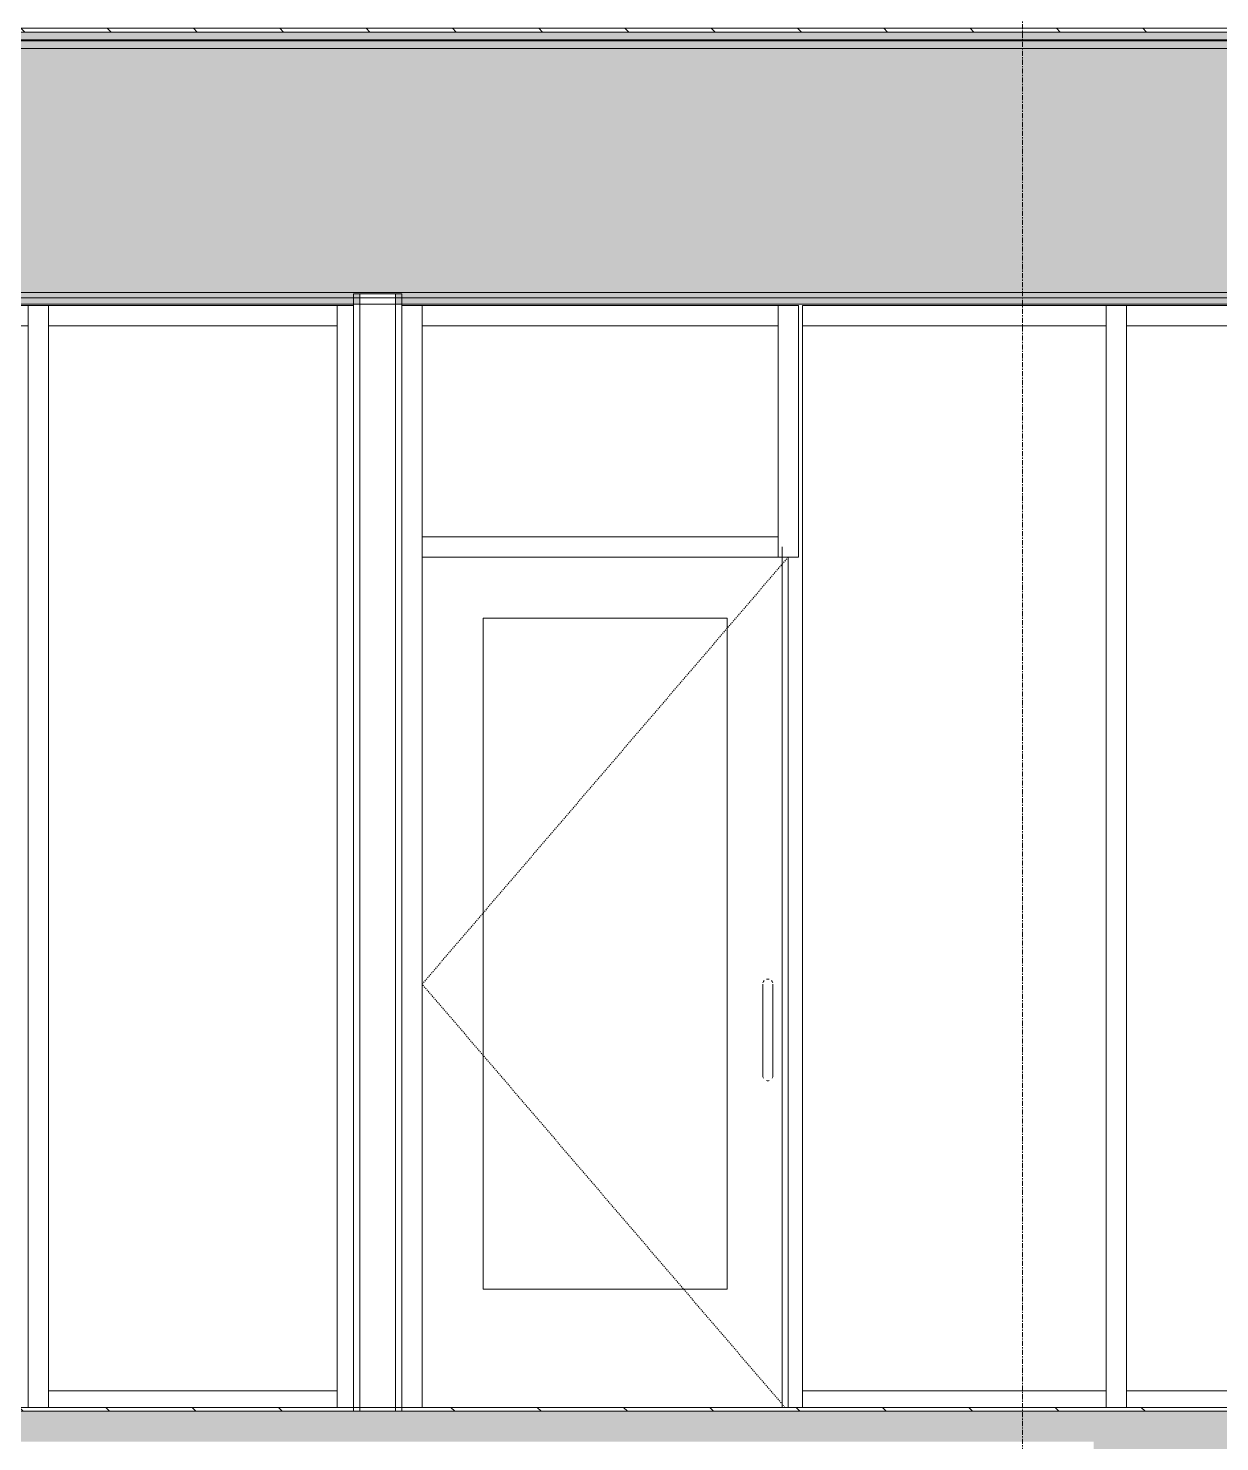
# Model space of a CAD drawing. Header units: inches. Extents: x 9661 to 15313, y -314 to 660.
# Drawn here: x 11437.4 to 11554.6, y -3 to 136 of the extents above; entities that cross this region are included whole.
import ezdxf

# ---------------------------------------------------------------- set-up
doc = ezdxf.new("R2010")
doc.units = ezdxf.units.IN
doc.header["$MEASUREMENT"] = 0
doc.linetypes.add('Dash 1_16_', pattern=[0.125, 0.0625, -0.0625])
doc.linetypes.add('Grid Line 1_2_', pattern=[0.875, 0.5, -0.125, 0.125, -0.125])
for name, color, linetype, lineweight in [('0-1', 7, 'Continuous', 5), ('0-3', 55, 'Continuous', 9), ('0-4', 7, 'Continuous', 9), ('A-CLNG-2', 251, 'Continuous', 5), ('A-CLNG-3', 13, 'Continuous', 9), ('A-CLNG-PATT-1', 45, 'Continuous', 9), ('A-DOOR-2', 7, 'Dash 1_16_', 9), ('A-DOOR-3', 7, 'Continuous', 9), ('A-DOOR-FRAM-3', 7, 'Continuous', 9), ('A-FLOR-3', 8, 'Continuous', 5), ('A-FLOR-8', 192, 'Continuous', 9), ('A-FLOR-LEVL-1', 51, 'Grid Line 1_2_', 9), ('A-FLOR-MCUT-1', 51, 'Continuous', 9), ('A-FLOR-PATT-1', 45, 'Continuous', 9), ('A-GLAZ-CURT-1', 55, 'Continuous', 9), ('A-GLAZ-CWMG-1', 55, 'Continuous', 9), ('A-WALL-3', 7, 'Continuous', 9), ('A-WALL-4', 250, 'Continuous', 13), ('S-BEAM-4', 10, 'Continuous', 9), ('S-GRID-1', 1, 'Grid Line 1_2_', 9)]:
    doc.layers.add(name, color=color, linetype=linetype, lineweight=lineweight)
pattern_1 = [(135, (11008.554, 72), (-4.24264, -4.24264), [])]
pattern_2 = [(0, (11008.554, 72), (15.36, 3.84), [1.267, -10.253, 1.267, -10.253, -61.44]), (0, (11008.554, 72), (15.36, 3.84), [-23.04, 1.267, -21.773, 1.267, -10.253, -26.88]), (0, (11008.554, 72), (15.36, 3.84), [-57.6, 1.267, -6.413, 1.267, -17.933]), (120, (11014.314, 73.92), (-11.005538, 11.38215), [1.267, -10.253, 1.267, -10.253, -61.44]), (120, (11014.314, 73.92), (-11.005538, 11.38215), [-23.04, 1.267, -21.773, 1.267, -10.253, -26.88]), (120, (11014.314, 73.92), (-11.005538, 11.38215), [-57.6, 1.267, -6.413, 1.267, -17.933]), (240, (11016.234, 81.6), (-4.354462, -15.22215), [1.267, -10.253, 1.267, -10.253, -61.44]), (240, (11016.234, 81.6), (-4.354462, -15.22215), [-23.04, 1.267, -21.773, 1.267, -10.253, -26.88]), (240, (11016.234, 81.6), (-4.354462, -15.22215), [-57.6, 1.267, -6.413, 1.267, -17.933])]

# ---------------------------------------------------------------- blocks, each defined once
blk = doc.blocks.new('Rectangular Mullion - 2_ x 4_ - INTERIOR-2183534-BUILDING SECTION - EAST_WEST - COURTYARD - LOOKING NORTH')
at = {"layer": 'A-GLAZ-CWMG-1'}
for p, q in [((11439.43, 0.37), (11439.43, 2)), ((11439.43, 2), (11467.79, 2)), ((11467.79, 2), (11467.79, 0.37))]:
    blk.add_line(p, q, dxfattribs=at)
blk = doc.blocks.new('Rectangular Mullion - 2_ x 4_ - INTERIOR-2183545-BUILDING SECTION - EAST_WEST - COURTYARD - LOOKING NORTH')
at = {"layer": 'A-GLAZ-CWMG-1'}
for p, q in [((11467.79, 108.75), (11469.41, 108.75)), ((11467.79, 85), (11467.79, 108.75))]:
    blk.add_line(p, q, dxfattribs=at)
blk = doc.blocks.new('Rectangular Mullion - 2_ x 4_ - INTERIOR-2183535-BUILDING SECTION - EAST_WEST - COURTYARD - LOOKING NORTH')
at = {"layer": 'A-GLAZ-CWMG-1'}
for p, q in [((11401.05, 106.75), (11401.05, 108.75)), ((11437.43, 108.75), (11401.05, 108.75)), ((11437.43, 108.75), (11437.43, 106.75)), ((11437.43, 106.75), (11401.05, 106.75))]:
    blk.add_line(p, q, dxfattribs=at)
blk = doc.blocks.new('Rectangular Mullion - 2_ x 4_ - INTERIOR-2183541-BUILDING SECTION - EAST_WEST - COURTYARD - LOOKING NORTH')
at = {"layer": 'A-GLAZ-CWMG-1'}
for p, q in [((11439.43, 106.75), (11439.43, 108.75)), ((11467.79, 108.75), (11439.43, 108.75)), ((11467.79, 108.75), (11467.79, 106.75)), ((11467.79, 106.75), (11439.43, 106.75))]:
    blk.add_line(p, q, dxfattribs=at)
blk = doc.blocks.new('Rectangular Mullion - 2_ x 4_ - INTERIOR-2183539-BUILDING SECTION - EAST_WEST - COURTYARD - LOOKING NORTH')
at = {"layer": 'A-GLAZ-CWMG-1'}
for p, q in [((11399.05, 85), (11399.05, 0.37)), ((11401.05, 85), (11401.05, 0.37))]:
    blk.add_line(p, q, dxfattribs=at)
blk = doc.blocks.new('STOREFRONT DOOR - WOOD STILE W_ GLASS INSET-V6-BUILDING SECTION - EAST_WEST - COURTYARD - LOOKING NORTH')
at = {"layer": 'A-DOOR-2'}
for p, q in [((11476.16, 42), (11512.16, 84)), ((11511.84, 0.37), (11476.16, 42))]:
    blk.add_line(p, q, dxfattribs=at)
at = {"layer": 'A-DOOR-3'}
for p, q in [((11509.66, 41), (11509.66, 34)), ((11510.66, 34), (11510.66, 41))]:
    blk.add_line(p, q, dxfattribs=at)
at = {"layer": 'A-DOOR-3', "flags": 128}
for points in [[(11509.66, 42), (11509.66, 42), (11509.66, 42), (11509.66, 41.99), (11509.66, 41.99), (11509.66, 41.98), (11509.66, 41.97), (11509.66, 41.96), (11509.66, 41.95), (11509.66, 41.94), (11509.66, 41.92), (11509.66, 41.9), (11509.66, 41.89), (11509.66, 41.87), (11509.66, 41.85), (11509.66, 41.83), (11509.66, 41.8), (11509.66, 41.78), (11509.66, 41.75), (11509.66, 41.72), (11509.66, 41.7), (11509.66, 41.67), (11509.66, 41.64), (11509.66, 41.61), (11509.66, 41.57), (11509.66, 41.54), (11509.66, 41.51), (11509.66, 41.47), (11509.66, 41.44), (11509.66, 41.4), (11509.66, 41.36), (11509.66, 41.32), (11509.66, 41.29), (11509.66, 41.25), (11509.66, 41.21), (11509.66, 41.17), (11509.66, 41.13), (11509.66, 41.09), (11509.66, 41.05), (11509.66, 41.01), (11509.66, 41)], [(11510.66, 41), (11510.66, 41.04), (11510.66, 41.08), (11510.66, 41.12), (11510.66, 41.16), (11510.66, 41.2), (11510.66, 41.24), (11510.66, 41.28), (11510.66, 41.31), (11510.66, 41.35), (11510.66, 41.39), (11510.66, 41.43), (11510.66, 41.46), (11510.66, 41.5), (11510.66, 41.53), (11510.66, 41.56), (11510.66, 41.6), (11510.66, 41.63), (11510.66, 41.66), (11510.66, 41.69), (11510.66, 41.72), (11510.66, 41.74), (11510.66, 41.77), (11510.66, 41.8), (11510.66, 41.82), (11510.66, 41.84), (11510.66, 41.86), (11510.66, 41.88), (11510.66, 41.9), (11510.66, 41.92), (11510.66, 41.93), (11510.66, 41.95), (11510.66, 41.96), (11510.66, 41.97), (11510.66, 41.98), (11510.66, 41.99), (11510.66, 41.99), (11510.66, 42), (11510.66, 42), (11510.66, 42)], [(11509.66, 34), (11509.66, 33.96), (11509.66, 33.92), (11509.66, 33.88), (11509.66, 33.84), (11509.66, 33.8), (11509.66, 33.76), (11509.66, 33.72), (11509.66, 33.69), (11509.66, 33.65), (11509.66, 33.61), (11509.66, 33.57), (11509.66, 33.54), (11509.66, 33.5), (11509.66, 33.47), (11509.66, 33.44), (11509.66, 33.4), (11509.66, 33.37), (11509.66, 33.34), (11509.66, 33.31), (11509.66, 33.28), (11509.66, 33.26), (11509.66, 33.23), (11509.66, 33.2), (11509.66, 33.18), (11509.66, 33.16), (11509.66, 33.14), (11509.66, 33.12), (11509.66, 33.1), (11509.66, 33.08), (11509.66, 33.07), (11509.66, 33.05), (11509.66, 33.04), (11509.66, 33.03), (11509.66, 33.02), (11509.66, 33.01), (11509.66, 33.01), (11509.66, 33), (11509.66, 33), (11509.66, 33)], [(11510.66, 33), (11510.66, 33), (11510.66, 33), (11510.66, 33.01), (11510.66, 33.01), (11510.66, 33.02), (11510.66, 33.03), (11510.66, 33.04), (11510.66, 33.05), (11510.66, 33.06), (11510.66, 33.08), (11510.66, 33.1), (11510.66, 33.11), (11510.66, 33.13), (11510.66, 33.15), (11510.66, 33.17), (11510.66, 33.2), (11510.66, 33.22), (11510.66, 33.25), (11510.66, 33.28), (11510.66, 33.3), (11510.66, 33.33), (11510.66, 33.36), (11510.66, 33.39), (11510.66, 33.43), (11510.66, 33.46), (11510.66, 33.49), (11510.66, 33.53), (11510.66, 33.56), (11510.66, 33.6), (11510.66, 33.64), (11510.66, 33.68), (11510.66, 33.71), (11510.66, 33.75), (11510.66, 33.79), (11510.66, 33.83), (11510.66, 33.87), (11510.66, 33.91), (11510.66, 33.95), (11510.66, 33.99), (11510.66, 34)]]:
    blk.add_lwpolyline(points, dxfattribs=at)
at = {"layer": 'A-DOOR-3'}
for centre, start, end in [((11510.16, 42), 135, 165), ((11510.16, 42), 90, 105), ((11510.16, 42), 75, 90), ((11510.16, 42), 15, 45), ((11510.16, 33), 180, 210), ((11510.16, 33), 255, 270), ((11510.16, 33), 270, 285), ((11510.16, 33), 330, 0)]:
    blk.add_arc(centre, 0.5, start, end, dxfattribs=at)
at = {"layer": 'A-DOOR-FRAM-3'}
for p, q in [((11512.16, 84), (11476.16, 84)), ((11476.16, 84), (11476.16, 0.37)), ((11512.16, 0.37), (11512.16, 84)), ((11482.16, 78), (11506.16, 78)), ((11482.16, 12), (11482.16, 78)), ((11506.16, 78), (11506.16, 12)), ((11506.16, 12), (11482.16, 12))]:
    blk.add_line(p, q, dxfattribs=at)
blk = doc.blocks.new('Rectangular Mullion - 2_ x 4_ - INTERIOR-2183549-BUILDING SECTION - EAST_WEST - COURTYARD - LOOKING NORTH')
at = {"layer": 'A-GLAZ-CWMG-1'}
for p in [(11474.16, 108.75), (11476.16, 85)]:
    blk.add_line(p, (11476.16, 108.75), dxfattribs=at)
blk = doc.blocks.new('Rectangular Mullion - 2_ x 4_ - INTERIOR-2183520-BUILDING SECTION - EAST_WEST - COURTYARD - LOOKING NORTH')
at = {"layer": 'A-GLAZ-CWMG-1'}
for p, q in [((11476.16, 106.75), (11476.16, 108.75)), ((11511.16, 108.75), (11476.16, 108.75)), ((11511.16, 108.75), (11511.16, 106.75)), ((11476.16, 106.75), (11511.16, 106.75))]:
    blk.add_line(p, q, dxfattribs=at)
blk = doc.blocks.new('Rectangular Mullion - 2_ x 4_ - INTERIOR-2186734-BUILDING SECTION - EAST_WEST - COURTYARD - LOOKING NORTH')
at = {"layer": 'A-GLAZ-CWMG-1'}
for p, q in [((11513.56, 106.75), (11513.56, 108.75)), ((11543.42, 108.75), (11513.56, 108.75)), ((11543.42, 108.75), (11543.42, 106.75)), ((11513.56, 106.75), (11543.42, 106.75))]:
    blk.add_line(p, q, dxfattribs=at)
blk = doc.blocks.new('Rectangular Mullion - 2_ x 4_ - INTERIOR-2186728-BUILDING SECTION - EAST_WEST - COURTYARD - LOOKING NORTH')
at = {"layer": 'A-GLAZ-CWMG-1'}
for p, q in [((11575.28, 108.75), (11550.96, 108.75)), ((11575.28, 108.75), (11575.28, 106.75)), ((11550.96, 106.75), (11575.28, 106.75))]:
    blk.add_line(p, q, dxfattribs=at)
blk = doc.blocks.new('Rectangular Mullion - 2_ x 4_ - INTERIOR-2186737-BUILDING SECTION - EAST_WEST - COURTYARD - LOOKING NORTH')
at = {"layer": 'A-GLAZ-CWMG-1'}
for p in [(11545.42, 0.37), (11550.96, 2)]:
    blk.add_line(p, (11545.42, 2), dxfattribs=at)
blk = doc.blocks.new('Rectangular Mullion - 2_ x 4_ - INTERIOR-2183529-BUILDING SECTION - EAST_WEST - COURTYARD - LOOKING NORTH')
at = {"layer": 'A-GLAZ-CWMG-1'}
for p, q in [((11543.42, 85), (11543.42, 0.37)), ((11545.42, 0.37), (11545.42, 85))]:
    blk.add_line(p, q, dxfattribs=at)
blk = doc.blocks.new('Rectangular Mullion - 2_ x 4_ - INTERIOR-2183554-BUILDING SECTION - EAST_WEST - COURTYARD - LOOKING NORTH')
at = {"layer": 'A-GLAZ-CWMG-1'}
blk.add_line((11476.16, 0.37), (11476.16, 85), dxfattribs=at)
blk = doc.blocks.new('Rectangular Mullion - 2_ x 4_ - INTERIOR-2183530-BUILDING SECTION - EAST_WEST - COURTYARD - LOOKING NORTH')
at = {"layer": 'A-GLAZ-CWMG-1'}
for p, q in [((11476.16, 84), (11476.16, 86)), ((11511.16, 86), (11476.16, 86)), ((11511.16, 86), (11511.16, 84)), ((11476.16, 84), (11511.16, 84))]:
    blk.add_line(p, q, dxfattribs=at)
blk = doc.blocks.new('Rectangular Mullion - 2_ x 4_ - INTERIOR-2328709-BUILDING SECTION - EAST_WEST - COURTYARD - LOOKING NORTH')
at = {"layer": 'A-GLAZ-CWMG-1'}
for p, q in [((11511.16, 108.75), (11513.16, 108.75)), ((11511.16, 108.75), (11511.16, 84)), ((11513.16, 84), (11513.16, 108.75)), ((11513.16, 84), (11511.16, 84))]:
    blk.add_line(p, q, dxfattribs=at)
blk = doc.blocks.new('Rectangular Mullion - 2_ x 4_ - INTERIOR-2183532-BUILDING SECTION - EAST_WEST - COURTYARD - LOOKING NORTH')
at = {"layer": 'A-GLAZ-CWMG-1'}
for p, q in [((11543.42, 108.75), (11545.42, 108.75)), ((11543.42, 108.75), (11543.42, 85)), ((11545.42, 85), (11545.42, 108.75))]:
    blk.add_line(p, q, dxfattribs=at)
blk = doc.blocks.new('Rectangular Mullion - 2_ x 4_ - INTERIOR-2183555-BUILDING SECTION - EAST_WEST - COURTYARD - LOOKING NORTH')
at = {"layer": 'A-GLAZ-CWMG-1'}
blk.add_line((11467.79, 0.37), (11467.79, 85), dxfattribs=at)
blk = doc.blocks.new('Rectangular Mullion - 2_ x 4_ - INTERIOR-V7-BUILDING SECTION - EAST_WEST - COURTYARD - LOOKING NORTH')
at = {"layer": 'A-GLAZ-CWMG-1'}
for p, q in [((11437.43, 108.75), (11439.43, 108.75)), ((11437.43, 108.75), (11437.43, 85)), ((11439.43, 108.75), (11439.43, 85))]:
    blk.add_line(p, q, dxfattribs=at)
blk = doc.blocks.new('System Panel - SINGLE PANE - SAFETY GLAZING-2186740-BUILDING SECTION - EAST_WEST - COURTYARD - LOOKING NORTH')
at = {"layer": 'A-GLAZ-CURT-1'}
blk.add_line((11513.56, 106.75), (11513.56, 85), dxfattribs=at)
blk = doc.blocks.new('Rectangular Mullion - 2_ x 4_ - INTERIOR-2186727-BUILDING SECTION - EAST_WEST - COURTYARD - LOOKING NORTH')
at = {"layer": 'A-GLAZ-CWMG-1'}
for p, q in [((11545.42, 106.75), (11545.42, 108.75)), ((11550.96, 108.75), (11545.42, 108.75)), ((11545.42, 106.75), (11550.96, 106.75))]:
    blk.add_line(p, q, dxfattribs=at)
blk = doc.blocks.new('Rectangular Mullion - 2_ x 4_ - INTERIOR-2186736-BUILDING SECTION - EAST_WEST - COURTYARD - LOOKING NORTH')
at = {"layer": 'A-GLAZ-CWMG-1'}
for p, q in [((11513.56, 0.37), (11513.56, 2)), ((11543.42, 2), (11513.56, 2)), ((11543.42, 2), (11543.42, 0.37))]:
    blk.add_line(p, q, dxfattribs=at)
blk = doc.blocks.new('Rectangular Mullion - 2_ x 4_ - INTERIOR-2186730-BUILDING SECTION - EAST_WEST - COURTYARD - LOOKING NORTH')
at = {"layer": 'A-GLAZ-CWMG-1'}
for q in [(11550.96, 2), (11575.28, 0.37)]:
    blk.add_line((11575.28, 2), q, dxfattribs=at)
blk = doc.blocks.new('CTR - 1st Phase - Common Walls_rvt-1-BUILDING SECTION - EAST_WEST - COURTYARD - LOOKING NORTH')
at = {"layer": 'A-WALL-3'}
for p, q in [((11474.16, 109.87), (11469.41, 109.87)), ((11469.41, 109.87), (11469.41, 0)), ((11474.16, 0), (11474.16, 109.87)), ((11469.41, 0), (11474.16, 0))]:
    blk.add_line(p, q, dxfattribs=at)
at = {"layer": 'A-WALL-4'}
for p, q in [((11470.04, 109.87), (11470.04, 0)), ((11473.54, 109.87), (11473.54, 0))]:
    blk.add_line(p, q, dxfattribs=at)
at = {"layer": '0-4'}
for name, p in [('Rectangular Mullion - 2_ x 4_ - INTERIOR-2183535-BUILDING SECTION - EAST_WEST - COURTYARD - LOOKING NORTH', (0, 0)), ('Rectangular Mullion - 2_ x 4_ - INTERIOR-V7-BUILDING SECTION - EAST_WEST - COURTYARD - LOOKING NORTH', (0, 0)), ('Rectangular Mullion - 2_ x 4_ - INTERIOR-2183541-BUILDING SECTION - EAST_WEST - COURTYARD - LOOKING NORTH', (0, 0)), ('Rectangular Mullion - 2_ x 4_ - INTERIOR-2183545-BUILDING SECTION - EAST_WEST - COURTYARD - LOOKING NORTH', (0, 0)), ('Rectangular Mullion - 2_ x 4_ - INTERIOR-2183549-BUILDING SECTION - EAST_WEST - COURTYARD - LOOKING NORTH', (0, 0)), ('Rectangular Mullion - 2_ x 4_ - INTERIOR-2183520-BUILDING SECTION - EAST_WEST - COURTYARD - LOOKING NORTH', (0, 0)), ('Rectangular Mullion - 2_ x 4_ - INTERIOR-2328709-BUILDING SECTION - EAST_WEST - COURTYARD - LOOKING NORTH', (0, 0)), ('Rectangular Mullion - 2_ x 4_ - INTERIOR-2186734-BUILDING SECTION - EAST_WEST - COURTYARD - LOOKING NORTH', (0, 0)), ('Rectangular Mullion - 2_ x 4_ - INTERIOR-2183532-BUILDING SECTION - EAST_WEST - COURTYARD - LOOKING NORTH', (0, 0)), ('Rectangular Mullion - 2_ x 4_ - INTERIOR-2186727-BUILDING SECTION - EAST_WEST - COURTYARD - LOOKING NORTH', (0, 0)), ('Rectangular Mullion - 2_ x 4_ - INTERIOR-2186728-BUILDING SECTION - EAST_WEST - COURTYARD - LOOKING NORTH', (0, 0)), ('System Panel - SINGLE PANE - SAFETY GLAZING-2186740-BUILDING SECTION - EAST_WEST - COURTYARD - LOOKING NORTH', (0, 0)), ('Rectangular Mullion - 2_ x 4_ - INTERIOR-2183539-BUILDING SECTION - EAST_WEST - COURTYARD - LOOKING NORTH', (38.38, 0)), ('Rectangular Mullion - 2_ x 4_ - INTERIOR-2183555-BUILDING SECTION - EAST_WEST - COURTYARD - LOOKING NORTH', (0, 0)), ('Rectangular Mullion - 2_ x 4_ - INTERIOR-2183530-BUILDING SECTION - EAST_WEST - COURTYARD - LOOKING NORTH', (0, 0)), ('Rectangular Mullion - 2_ x 4_ - INTERIOR-2183554-BUILDING SECTION - EAST_WEST - COURTYARD - LOOKING NORTH', (0, 0)), ('Rectangular Mullion - 2_ x 4_ - INTERIOR-2183529-BUILDING SECTION - EAST_WEST - COURTYARD - LOOKING NORTH', (-31.86, 0)), ('Rectangular Mullion - 2_ x 4_ - INTERIOR-2183529-BUILDING SECTION - EAST_WEST - COURTYARD - LOOKING NORTH', (0, 0)), ('STOREFRONT DOOR - WOOD STILE W_ GLASS INSET-V6-BUILDING SECTION - EAST_WEST - COURTYARD - LOOKING NORTH', (0, 0)), ('Rectangular Mullion - 2_ x 4_ - INTERIOR-2183534-BUILDING SECTION - EAST_WEST - COURTYARD - LOOKING NORTH', (0, 0)), ('Rectangular Mullion - 2_ x 4_ - INTERIOR-2186736-BUILDING SECTION - EAST_WEST - COURTYARD - LOOKING NORTH', (0, 0)), ('Rectangular Mullion - 2_ x 4_ - INTERIOR-2186737-BUILDING SECTION - EAST_WEST - COURTYARD - LOOKING NORTH', (0, 0)), ('Rectangular Mullion - 2_ x 4_ - INTERIOR-2186730-BUILDING SECTION - EAST_WEST - COURTYARD - LOOKING NORTH', (0, 0))]:
    blk.add_blockref(name, p, dxfattribs=at)
blk = doc.blocks.new('034100 - Precast Structural Concrete - Solid Plank - 12_-1871086-BUILDING SECTION - EAST_WEST - COURTYARD - LOOKING NORTH')
at = {"layer": 'S-BEAM-4'}
blk.add_hatch(color=256, dxfattribs=at).paths.add_polyline_path([(11556.19, -15), (11840.19, -15), (11840.19, -3), (11542.19, -3), (11542.19, -15), (11544.19, -15)], flags=0)
blk = doc.blocks.new('CTR - 1st Phase - Structure_rvt-1-BUILDING SECTION - EAST_WEST - COURTYARD - LOOKING NORTH')
at = {"layer": '0-3'}
blk.add_blockref('034100 - Precast Structural Concrete - Solid Plank - 12_-1871086-BUILDING SECTION - EAST_WEST - COURTYARD - LOOKING NORTH', (0, 0), dxfattribs=at)

msp = doc.modelspace()

# ---------------------------------------------------------------- hatches: boundary and pattern name
at = {"layer": 'A-CLNG-2'}
h = msp.add_hatch(color=256, dxfattribs=at)
h.paths.add_polyline_path([(12081.0644, 109.5), (12081.69096, 109.5), (12081.6894, 110), (11742.7394, 109.99202), (11742.7394, 109.5), (12059.09911, 109.5)], flags=0)
h.paths.add_polyline_path([(11439.42981, 109.5), (11470.0394, 109.5), (11470.0394, 109.875), (11473.5394, 109.875), (11473.5394, 109.5), (11641.2394, 109.50759), (11641.2394, 109.875), (11646.7394, 109.875), (11646.7394, 110), (11284.28783, 109.95887), (11284.2894, 109.5), (11437.42981, 109.5)], flags=0)
h.paths.add_polyline_path([(10814.49096, 109.5), (10814.4894, 110), (10476.1644, 110), (10476.1644, 109.5), (10814.4894, 109.5)], flags=0)
h.paths.add_polyline_path([(10450.6894, 109.5), (10450.9144, 109.50031), (10450.9144, 110), (10450.6894, 110), (10450.6894, 109.875)], flags=0)
h.paths.add_polyline_path([(10035.43186, 109.5), (10356.0394, 109.50798), (10356.0394, 110), (10017.08783, 110), (10017.0894, 109.5), (10018.24409, 109.5)], flags=0)
at = {"layer": 'A-CLNG-PATT-1'}
h = msp.add_hatch(dxfattribs=at)
h.set_pattern_fill('FP_5', color=256, style=0, pattern_type=2)
h.set_pattern_definition([(0, (11008.554, 72), (30.72, 7.68), [1.267, -21.773, 1.267, -21.773, -122.88]), (0, (11008.554, 72), (30.72, 7.68), [-46.08, 1.267, -44.813, 1.267, -21.773, -53.76]), (0, (11008.554, 72), (30.72, 7.68), [-115.2, 1.267, -14.093, 1.267, -37.133]), (120, (11020.074, 75.84), (-22.011075, 22.7643), [1.267, -21.773, 1.267, -21.773, -122.88]), (120, (11020.074, 75.84), (-22.011075, 22.7643), [-46.08, 1.267, -44.813, 1.267, -21.773, -53.76]), (120, (11020.074, 75.84), (-22.011075, 22.7643), [-115.2, 1.267, -14.093, 1.267, -37.133]), (240, (11023.914, 91.2), (-8.708925, -30.4443), [1.267, -21.773, 1.267, -21.773, -122.88]), (240, (11023.914, 91.2), (-8.708925, -30.4443), [-46.08, 1.267, -44.813, 1.267, -21.773, -53.76]), (240, (11023.914, 91.2), (-8.708925, -30.4443), [-115.2, 1.267, -14.093, 1.267, -37.133])])
h.paths.add_polyline_path([(11743.3394, 108.875), (12081.6894, 108.875), (12081.6894, 109.5), (11742.7394, 109.49), (11742.7394, 108.875)], flags=0)
h.paths.add_polyline_path([(11284.78259, 108.875), (11470.0394, 108.875), (11470.0394, 109.5), (11284.28783, 109.5), (11284.2894, 108.875)], flags=0)
h.paths.add_polyline_path([(11473.5394, 108.875), (11641.2394, 108.875), (11641.2394, 109.5), (11473.5394, 109.5), (11473.5394, 109.20134)], flags=0)
h.paths.add_polyline_path([(10814.49096, 108.875), (10814.4894, 109.5), (10476.1644, 109.5), (10476.1644, 108.875), (10814.4894, 108.875)], flags=0)
h.paths.add_polyline_path([(10450.6894, 108.875), (10450.9144, 108.87539), (10450.9144, 109.5), (10450.6894, 109.5)], flags=0)
h.paths.add_polyline_path([(10355.4144, 108.875), (10356.0394, 108.875), (10356.0394, 109.5), (10017.0894, 109.5), (10017.0894, 108.875), (10352.97539, 108.875)], flags=0)
at = {"layer": 'A-FLOR-3'}
h = msp.add_hatch(color=256, dxfattribs=at)
h.paths.add_polyline_path([(11787.3644, 134.75), (12110.3394, 134.75), (12110.3394, 134.875), (11737.2394, 134.875), (11737.2394, 134.75), (11783.1894, 134.75)], flags=0)
h.paths.add_polyline_path([(11305.9394, 134.75), (11646.7394, 134.75), (11646.7394, 134.875), (11250.1394, 134.875), (11250.1394, 134.75), (11284.07761, 134.75)], flags=0)
h.paths.add_polyline_path([(10644.2769, 134.75), (10843.1394, 134.75), (10843.1394, 134.875), (10452.0394, 134.875), (10452.0394, 134.75), (10638.22636, 134.75)], flags=0)
h.paths.add_polyline_path([(10355.4144, 134.75), (10361.5394, 134.75), (10361.5394, 134.875), (9988.4394, 134.875), (9988.4394, 134.75), (10352.97539, 134.75)], flags=0)
at = {"layer": 'A-FLOR-PATT-1'}
h = msp.add_hatch(dxfattribs=at)
h.set_pattern_fill('FP_3', color=256, style=0, pattern_type=2)
h.set_pattern_definition(pattern_2)
h.paths.add_polyline_path([(11741.4269, 134.875), (12110.3394, 134.875), (12110.3394, 135.625), (11737.2394, 135.625), (11737.2394, 134.875), (11741.4019, 134.875)], flags=0)
h.paths.add_polyline_path([(11250.1394, 134.875), (11646.7394, 134.875), (11646.7394, 135.625), (11256.2644, 135.61535), (11256.2644, 135), (11252.29565, 135), (11252.2644, 135), (11250.1394, 135)], flags=0)
h.paths.add_polyline_path([(10842.74592, 134.875), (10843.1394, 134.875), (10843.1394, 135.625), (10452.0394, 135.625), (10452.0394, 134.875), (10842.5144, 134.875)], flags=0)
h.paths.add_polyline_path([(10356.0394, 134.875), (10361.5394, 134.875), (10361.5394, 135.625), (9988.4394, 135.62437), (9988.4394, 134.875), (10355.4144, 134.875)], flags=0)
h = msp.add_hatch(dxfattribs=at)
h.set_pattern_fill('FP_2', color=256, style=0, pattern_type=2)
h.set_pattern_definition(pattern_1)
h.paths.add_polyline_path([(11741.6144, 135.625), (12109.7144, 135.625), (12109.7144, 136), (11737.2394, 136), (11737.2394, 135.625), (11741.4269, 135.625)], flags=0)
h.paths.add_polyline_path([(11616.60981, 135.625), (11646.7394, 135.625), (11646.7394, 136), (11256.2644, 135.99421), (11256.2644, 135.625), (11610.85981, 135.625)], flags=0)
h.paths.add_polyline_path([(10509.05611, 135.625), (10842.5144, 135.625), (10842.5144, 136), (10452.0394, 136), (10452.0394, 135.625), (10487.9144, 135.625)], flags=0)
h.paths.add_polyline_path([(10358.70815, 135.625), (10361.5394, 135.625), (10361.5394, 136), (10336.82911, 136), (9989.0644, 136), (9989.0644, 135.625), (10358.35748, 135.625)], flags=0)
h = msp.add_hatch(dxfattribs=at)
h.set_pattern_fill('FP_1', color=256, style=0, pattern_type=2)
h.set_pattern_definition([(161.57, (11009.034, 72.48), (-3.8399538, -1.54e-05), [0, -27.322, 3.034, 0]), (18.43, (11008.074, 72.48), (-3.8399538, 1.54e-05), [0, -27.322, 3.034, 0]), (108.43, (11009.034, 72.48), (1.919622, -9.6005246), [9.106, -21.25]), (71.57, (11008.074, 72.48), (1.919622, 9.6005246), [9.106, -21.25])])
h.paths.add_polyline_path([(12081.6894, 110), (12087.6894, 110), (12089.10502, 111.5), (12091.2144, 111.5), (12089.9394, 110), (12115.8394, 110), (12115.8394, 134), (11737.2394, 134), (11737.2394, 110), (12059.09911, 110)], flags=0)
h.paths.add_polyline_path([(11250.1394, 110), (11646.7394, 110), (11646.7394, 134), (11250.1394, 134), (11250.1394, 116.44789)], flags=0)
h.paths.add_polyline_path([(10831.98173, 110), (10848.6394, 110), (10848.6394, 134), (10843.4144, 134), (10843.4144, 132.8), (10843.1394, 134), (10452.0394, 134), (10452.0394, 133), (10450.6894, 133), (10450.6894, 110), (10819.9894, 110), (10821.43627, 111.5), (10824.0144, 111.5), (10822.7394, 110)], flags=0)
h.paths.add_polyline_path([(10361.5394, 110), (10361.5394, 134), (9982.9394, 134), (9982.9394, 110), (10358.35748, 110)], flags=0)
h.paths.add_polyline_path([(10450.9144, 113.83333), (10450.9144, 129), (10451.80461, 129), (10451.71908, 127.54277)], flags=0)
h.paths.add_polyline_path([(12108.92377, 132.5), (12110.3394, 134), (12109.01752, 132.5), (12108.97065, 132.5)], flags=0)
h.paths.add_polyline_path([(10841.8644, 132.5), (10841.69252, 132.5), (10842.74592, 133.53709), (10842.2894, 133)], flags=0)
h = msp.add_hatch(dxfattribs=at)
h.set_pattern_fill('FP_4', color=256, style=0, pattern_type=2)
h.set_pattern_definition([(0, (11008.554, 72), (0, 4.798), []), (315, (11008.554, 72), (4.798427, 0), [6.786, -6.786]), (45, (11008.554, 72), (4.798427, 0), [6.786, -6.786])])
h.paths.add_polyline_path([(11743.3394, 134), (12110.3394, 134), (12110.3394, 134.75), (11737.2394, 134.75), (11737.2394, 134), (11741.4269, 134)], flags=0)
h.paths.add_polyline_path([(11522.48481, 134), (11646.7394, 134), (11646.7394, 134.75), (11250.1394, 134.75), (11250.1394, 134), (11499.36136, 134)], flags=0)
h.paths.add_polyline_path([(10487.9144, 134), (10843.1394, 134), (10843.1394, 134.75), (10452.0394, 134.75), (10452.0394, 134), (10476.1644, 134)], flags=0)
h.paths.add_polyline_path([(10356.9019, 134), (10361.5394, 134), (10361.5394, 134.75), (9988.4394, 134.75), (9988.4394, 134), (10356.0394, 134)], flags=0)
h = msp.add_hatch(dxfattribs=at)
h.set_pattern_fill('FP_2', color=256, style=0, pattern_type=2)
h.set_pattern_definition(pattern_1)
h.paths.add_polyline_path([(11482.1644, 0), (11641.2394, 0), (11641.2394, 0.375), (11473.5394, 0.375), (11473.5394, 0), (11476.1644, 0)], flags=0)
h.paths.add_polyline_path([(11294.8418, 0), (11470.0394, 0), (11470.0394, 0.375), (11284.2894, 0.375), (11284.2894, 0), (11289.4597, 0)], flags=0)
h.paths.add_polyline_path([(11741.4269, 0), (12081.0644, 0), (12081.0644, 0.375), (11646.7394, 0.375), (11646.7394, 0), (11737.3019, 0)], flags=0)
h.paths.add_polyline_path([(10379.88586, 0), (10450.9144, 0), (10450.9144, 0.375), (10017.0894, 0.375), (10017.0894, 0), (10362.6644, 0)], flags=0)
h.paths.add_polyline_path([(10476.1644, 0), (10576.2894, 0), (10574.32065, 0.375), (10476.1644, 0.375), (10476.1644, 0.15894)], flags=0)
h.paths.add_polyline_path([(10576.2894, 0), (10813.8644, 0), (10813.8644, 0.375), (10576.2894, 0.375), (10576.2894, 0.11181)], flags=0)
h = msp.add_hatch(dxfattribs=at)
h.set_pattern_fill('FP_3', color=256, style=0, pattern_type=2)
h.set_pattern_definition(pattern_2)
h.paths.add_polyline_path([(11327.13436, -3), (12081.1894, -3), (12081.1487, 0), (11284.2894, 0), (11284.2894, -3), (11305.60598, -3)], flags=0)
h.paths.add_polyline_path([(10035.43186, -3), (10814.4894, -3), (10814.4894, 0), (10017.0894, 0), (10017.0894, -3)], flags=0)

# ---------------------------------------------------------------- linework, layer by layer
at = {"layer": 'A-CLNG-3'}
for p, q in [((11646.7394, 110), (11284.28783, 110)), ((11646.7394, 109.5), (11284.28783, 109.5)), ((11284.28783, 108.875), (11646.7394, 108.875))]:
    msp.add_line(p, q, dxfattribs=at)
at = {"layer": 'A-FLOR-8'}
for p, q in [((12109.7144, 136), (11256.2644, 136)), ((12081.0644, 0.375), (11284.2894, 0.375))]:
    msp.add_line(p, q, dxfattribs=at)
at = {"layer": 'A-FLOR-LEVL-1'}
for p, q in [((9660.52836, 136), (12376.05907, 136)), ((9660.52836, 0), (12376.05907, 0))]:
    msp.add_line(p, q, dxfattribs=at)
at = {"layer": 'A-FLOR-MCUT-1'}
for p, q in [((11646.7394, 134.875), (11250.1394, 134.875)), ((12110.3394, 135.625), (11256.2644, 135.625)), ((11646.7394, 134.75), (11250.1394, 134.75)), ((11646.7394, 134), (11250.1394, 134)), ((12081.1894, 0), (11284.2894, 0))]:
    msp.add_line(p, q, dxfattribs=at)
at = {"layer": 'S-GRID-1'}
msp.add_line((11535.1894, -159.83557), (11535.1894, 428.67161), dxfattribs=at)

# ---------------------------------------------------------------- block references
at = {"layer": '0-1'}
for name in ['CTR - 1st Phase - Structure_rvt-1-BUILDING SECTION - EAST_WEST - COURTYARD - LOOKING NORTH', 'CTR - 1st Phase - Common Walls_rvt-1-BUILDING SECTION - EAST_WEST - COURTYARD - LOOKING NORTH']:
    msp.add_blockref(name, (0, 0), dxfattribs=at)

doc.saveas('drawing.dxf')
